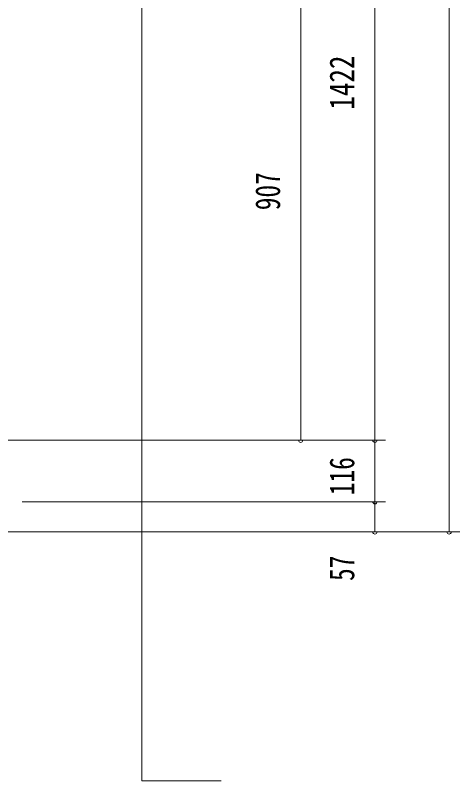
# Model space of a CAD drawing. Units: millimetres, scale not verified. Extents: x -11302 to 11317, y -7291 to 7278.
# Drawn here: x -5437 to -4599, y 531 to 1977 of the extents above; entities that cross this region are included whole.
import ezdxf
from ezdxf.enums import TextEntityAlignment as Align

# ---------------------------------------------------------------- set-up
doc = ezdxf.new("R2010")
doc.units = ezdxf.units.MM
doc.header["$LTSCALE"] = 30
for name, color, linetype, lineweight in [('0-0_0', 7, 'Continuous', 18), ('0-2_2ラック-03BODL', 7, 'Continuous', 18), ('0-A_2ラック-F寸法', 3, 'Continuous', 18)]:
    doc.layers.add(name, color=color, linetype=linetype, lineweight=lineweight)
doc.styles.add('ＭＳ ゴシック', font='')
doc.styles.get('ＭＳ ゴシック').set_extended_font_data('MS Gothic')

msp = doc.modelspace()

# ---------------------------------------------------------------- linework, layer by layer
at = {"layer": '0-0_0'}
msp.add_line((-5198.52, 531.19), (-5198.52, 3502.86), dxfattribs=at)
at = {"layer": '0-2_2ラック-03BODL'}
msp.add_lwpolyline([(-5048.52, 531.19), (-5198.52, 531.19), (-5198.52, 2965.99), (-6873.52, 2965.99)], dxfattribs=at)
at = {"layer": '0-A_2ラック-F寸法'}
for p, q in [((-4618.52, 2965.99), (-4618.52, 1000.99)), ((-4758.52, 2375.99), (-4758.52, 1000.99)), ((-4898.52, 2140.99), (-4898.52, 1173.99)), ((-4738.52, 1173.99), (-5535.91, 1173.99)), ((-4894.52, 1173.99), (-4902.52, 1173.99)), ((-4754.52, 1173.99), (-4762.52, 1173.99)), ((-4738.52, 1057.99), (-5424.24, 1057.99)), ((-4754.52, 1057.99), (-4762.52, 1057.99)), ((-4598.52, 1000.99), (-5748.03, 1000.99)), ((-4754.52, 1000.99), (-4762.52, 1000.99)), ((-4614.52, 1000.99), (-4622.52, 1000.99))]:
    msp.add_line(p, q, dxfattribs=at)
for centre in [(-4898.52, 1173.99), (-4758.52, 1173.99), (-4758.52, 1057.99), (-4758.52, 1000.99), (-4618.52, 1000.99)]:
    msp.add_arc(centre, 4, 180, 0, dxfattribs=at)

# ---------------------------------------------------------------- texts
at = {"layer": '0-A_2ラック-F寸法', "color": 7, "style": 'ＭＳ ゴシック'}
for s, width, p in [('1422', 0.8, (-4783.32, 1798.38)), ('907', 0.75, (-4923.32, 1608.43)), ('116', 0.75, (-4783.32, 1070.36)), ('57', 0.75, (-4783.32, 908.35))]:
    msp.add_text(s, height=46.89, rotation=90, dxfattribs=dict(at, width=width)).set_placement(p, align=Align.BOTTOM_LEFT)

doc.saveas('drawing.dxf')
